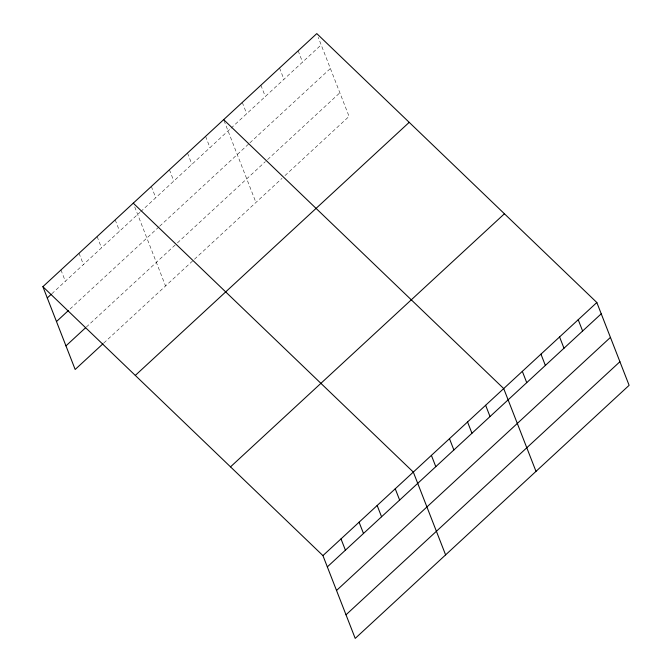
<?xml version="1.0" encoding="UTF-8"?>
<svg xmlns="http://www.w3.org/2000/svg" width="672" height="672" viewBox="0 0 672 672"><rect width="100%" height="100%" fill="white"/><g stroke="black" fill="none" stroke-linecap="round" stroke-linejoin="round"><path stroke-width="0.5" stroke-dasharray="3.36 2.52" d="M51.794 293.782L139.927 212.36M140.683 211.663L230.294 128.864M231.034 128.176L321.182 44.881M70.039 309.036L158.92 226.909M159.676 226.212L249.178 143.514M249.925 142.825L330.389 68.485M86.302 327.088L176.686 243.575M177.442 242.878L265.364 161.641M267.599 159.575L339.864 92.803M103.782 343.031L282.013 178.357M284.995 175.602L349.07 116.399L318.251 37.363M298.158 50.812L302.56 62.093M279.535 68.015L283.937 79.304M260.904 85.226L265.306 96.508M242.281 102.438L246.683 113.719M224.02 120.582L255.94 202.448M205.582 136.349L209.975 147.63M187.505 153.048L191.898 164.338M169.42 169.756L173.821 181.037M151.343 186.455L155.744 197.744M134.736 206.926L165.547 285.961M115.189 219.862L119.591 231.151M97.112 236.569L101.514 247.85M79.036 253.268L83.437 264.55M60.959 269.976L65.352 281.257"/><path stroke-width="1.01" d="M42.882 286.675L316.789 33.6L596.837 302.518L629.118 385.325L355.211 638.4L322.93 555.601L42.882 286.675L75.163 369.482L103.034 343.728M47.275 297.956L51.047 294.479M56.482 321.56L68.527 310.422M65.957 345.878L85.546 327.785M135.299 375.421L409.206 122.346M230.513 466.855L504.42 213.78M322.93 555.601L596.837 302.518M327.331 566.882L601.238 313.807M336.529 590.478L610.436 337.403M346.013 614.796L619.92 361.721M223.658 119.65L503.706 388.567L535.996 471.366M133.266 203.162L413.322 472.08L445.603 554.887M578.214 319.729L582.616 331.01M559.583 336.941L563.984 348.222M540.96 354.152L545.362 365.434M522.337 371.356L526.73 382.637M485.629 405.266L490.031 416.556M467.552 421.974L471.954 433.255M449.476 438.673L453.877 449.963M431.399 455.381L435.8 466.662M395.245 488.788L399.638 500.069M377.168 505.487L381.562 516.768M359.083 522.194L363.485 533.476M341.006 538.894L345.408 550.175"/></g></svg>
